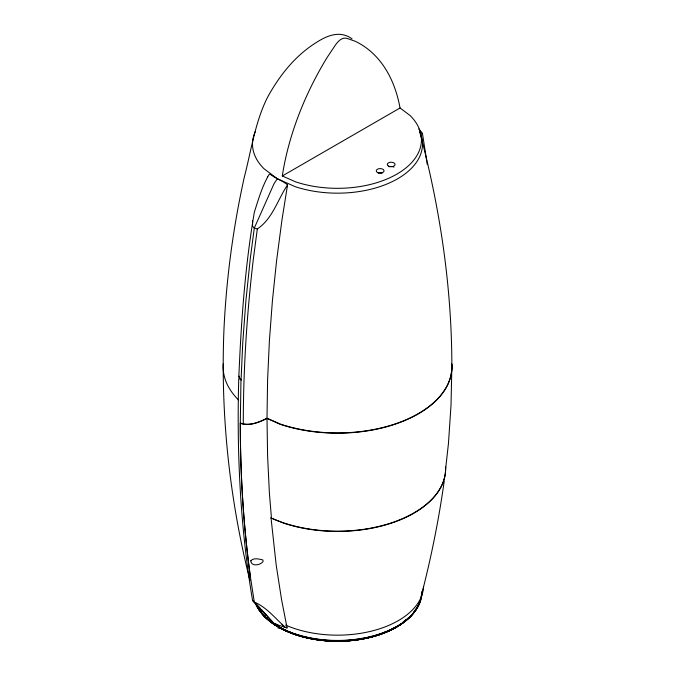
<?xml version="1.0" encoding="UTF-8"?>
<svg xmlns="http://www.w3.org/2000/svg" width="675" height="675" viewBox="0 0 675 675"><rect width="100%" height="100%" fill="white"/><g stroke="black" fill="none" stroke-linecap="round" stroke-linejoin="round"><path stroke-width="1.01" d="M252.577 220.767L252.56 226.201L254.298 228.091L257.318 228.952C272.666 218.784 277.67 199.564 287.55 184.925C282.42 180.478 275.602 178.512 270.211 174.31L269.173 174.31C262.254 185.988 258.457 199.277 254.348 212.153C245.101 266.068 241.22 320.836 238.899 375.452L239.313 377.772L241.076 379.502M238.739 378.869C236.672 452.95 240.275 527.352 252.577 600.505L266.127 615.592M445.551 466.99A108.11 62.412 0 0 1 393.069 522.551A108.11 62.412 0 0 1 283.449 523.066L271.029 517.944L276.202 565.152L281.576 599.687L287.094 627.927L274.084 623.717L254.298 602.049L250.307 576.155A1344.895 776.478 -60 0 1 240.3 423.031L240.924 382.809L242.806 341.921L245.936 300.417L250.307 258.348L254.298 228.091L274.084 183.583L277.256 178.875M240.3 423.031C249.235 426.313 258.989 422.238 267.005 418.188L267.604 379.704L269.401 340.58L272.405 300.873L276.59 260.626L281.973 219.89L287.55 184.925M451.853 367.158L451.01 405.295L448.462 443.374L445.61 469.015M257.318 228.952L253.294 259.47A1344.026 775.98 -60 0 0 243.287 424.052M444.226 481.115C438.691 520.619 430.734 559.761 420.618 598.337M282.302 175.964L400.047 107.983L410.198 115.619A83.945 48.465 0 0 1 396.858 174.125A83.945 48.465 0 0 1 295.523 181.828L282.302 175.964A206.601 119.281 -60 0 1 327.105 57.51L334.69 46.102C337.551 41.858 341.769 36.467 347.659 38.618L355.244 41.268A206.601 119.281 -60 0 1 400.047 107.983M278.142 628.239L279.61 627.396M451.735 364.129A114.353 66.023 0 0 1 396.934 423.562A114.353 66.023 0 0 1 280.319 424.33L267.005 418.433C258.989 422.483 249.235 426.558 240.3 423.276A1344.895 776.478 -60 0 0 250.307 576.399M279.855 627.168L278.218 626.898L277.425 624.561L274.084 623.472L261.36 609.542M287.094 627.927L285.601 627.556C275.51 618.747 266.895 607.39 254.298 602.049M352.055 38.863C340.132 30.181 327.358 35.387 316.263 42.542C294.899 55.831 279.053 76.081 267.19 97.968C254.939 122.808 251.193 150.66 244.291 177.238C233.263 227.07 226.437 277.796 223.99 328.776C220.362 413.421 229.34 498.487 249.978 580.643M267.005 418.188L280.319 424.086A114.353 66.023 0 0 0 396.934 423.318A114.353 66.023 0 0 0 451.735 363.884M420.702 132.013L421.858 133.085M241.043 380.16L239.279 378.43L238.866 376.11M259.951 607.998L252.577 600.505M418.719 128.925L422.423 133.321L426.735 161.072M282.015 624.291L284.538 627.463M267.435 176.926L267.595 177.542M267.435 616.823L267.595 617.439M426.895 162.101L427.14 164.152M271.426 517.742L269.401 493.273L267.604 456.224L267.005 418.433M451.853 366.913C451.896 287.373 440.075 208.17 419.605 131.397A84.999 49.072 0 0 1 389.247 183.026A84.999 49.072 0 0 1 295 186.595L277.4 178.799L263.891 168.632A84.999 49.072 0 0 1 255.395 131.397M423.529 586.474A86.054 49.68 0 0 1 375.055 630.18A86.054 49.68 0 0 1 285.593 625.109M445.551 466.746A108.11 62.412 0 0 1 386.353 524.45A108.11 62.412 0 0 1 270.751 517.868M389.222 166.767A3.898 2.253 0 0 1 393.93 167.122M378.194 173.137A3.898 2.253 0 0 1 382.092 173.137M238.469 399.921A114.353 66.023 0 0 1 223.265 363.884M417.859 605.644A83.185 48.026 0 0 1 414.939 610.757M413.741 612.428A83.185 48.026 0 0 1 337.5 641.242A82.814 47.807 0 0 1 264.296 615.794M261.259 612.428A83.185 48.026 0 0 0 337.5 641.242A82.814 47.807 0 0 0 410.704 615.794M260.061 610.757A83.185 48.026 0 0 1 257.141 605.644M415.673 609.221A82.814 47.807 0 0 1 413.395 612.562M261.605 612.562A82.814 47.807 0 0 1 259.327 609.221M418.188 605.441A83.531 48.229 0 0 1 337.5 641.183A83.531 48.229 0 0 1 256.812 605.441M420.517 600.151A84.105 48.558 0 0 1 341.727 640.845A84.105 48.558 0 0 1 256.264 604.918M421.824 592.017A84.324 48.684 0 0 1 348.502 640.28A84.324 48.684 0 0 1 256.053 604.614M421.993 591.663A84.493 48.777 0 0 1 348.528 640.027A84.493 48.777 0 0 1 255.884 604.285M408.864 617.414A82.401 47.579 0 0 1 402.874 622.586M401.186 623.818A82.401 47.579 0 0 1 273.814 623.818M272.126 622.586A82.401 47.579 0 0 1 266.136 617.414M419.639 602.362A83.843 48.406 0 0 1 340.023 641.048A83.843 48.406 0 0 1 256.517 605.197M390.825 629.488A81.523 47.064 0 0 1 388.066 630.804M386.176 631.64A81.523 47.064 0 0 1 383.265 632.838M381.282 633.589A81.523 47.064 0 0 1 378.262 634.643M377.342 634.947A81.523 47.064 0 0 1 373.579 636.095M371.647 636.626A81.523 47.064 0 0 1 358.602 639.352M355.657 639.765A81.523 47.064 0 0 1 350.671 640.33M346.621 640.659A81.523 47.064 0 0 1 341.542 640.896M333.458 640.896A81.523 47.064 0 0 1 328.379 640.659M324.329 640.33A81.523 47.064 0 0 1 319.343 639.765M316.398 639.352A81.523 47.064 0 0 1 303.353 636.626M301.421 636.095A81.523 47.064 0 0 1 297.658 634.947M296.738 634.643A81.523 47.064 0 0 1 293.718 633.589M291.735 632.838A81.523 47.064 0 0 1 288.824 631.64M286.934 630.804A81.523 47.064 0 0 1 284.175 629.488M406.409 619.414A81.97 47.326 0 0 1 402.536 622.586M398.225 625.565A81.97 47.326 0 0 1 358.72 639.487M357.733 639.638A81.97 47.326 0 0 1 350.738 640.482M348.705 640.659A81.97 47.326 0 0 1 341.558 641.048M339.525 641.09A81.97 47.326 0 0 1 335.475 641.09M333.442 641.048A81.97 47.326 0 0 1 326.295 640.659M324.262 640.482A81.97 47.326 0 0 1 317.267 639.638M316.28 639.487A81.97 47.326 0 0 1 276.775 625.565M272.464 622.586A81.97 47.326 0 0 1 268.591 619.414M250.796 560.798C251.151 566.941 260.407 565.287 263.081 561.507L262.896 559.963C259.242 559.06 253.496 557.474 250.796 560.798M377.384 172.429A3.898 2.253 0 0 0 383.906 171.425A3.898 2.253 0 0 0 379.139 168.666A3.898 2.253 0 0 0 377.384 172.429M388.412 166.067A3.898 2.253 0 0 0 394.934 165.054A3.898 2.253 0 0 0 390.158 162.295A3.898 2.253 0 0 0 388.412 166.067"/></g></svg>
